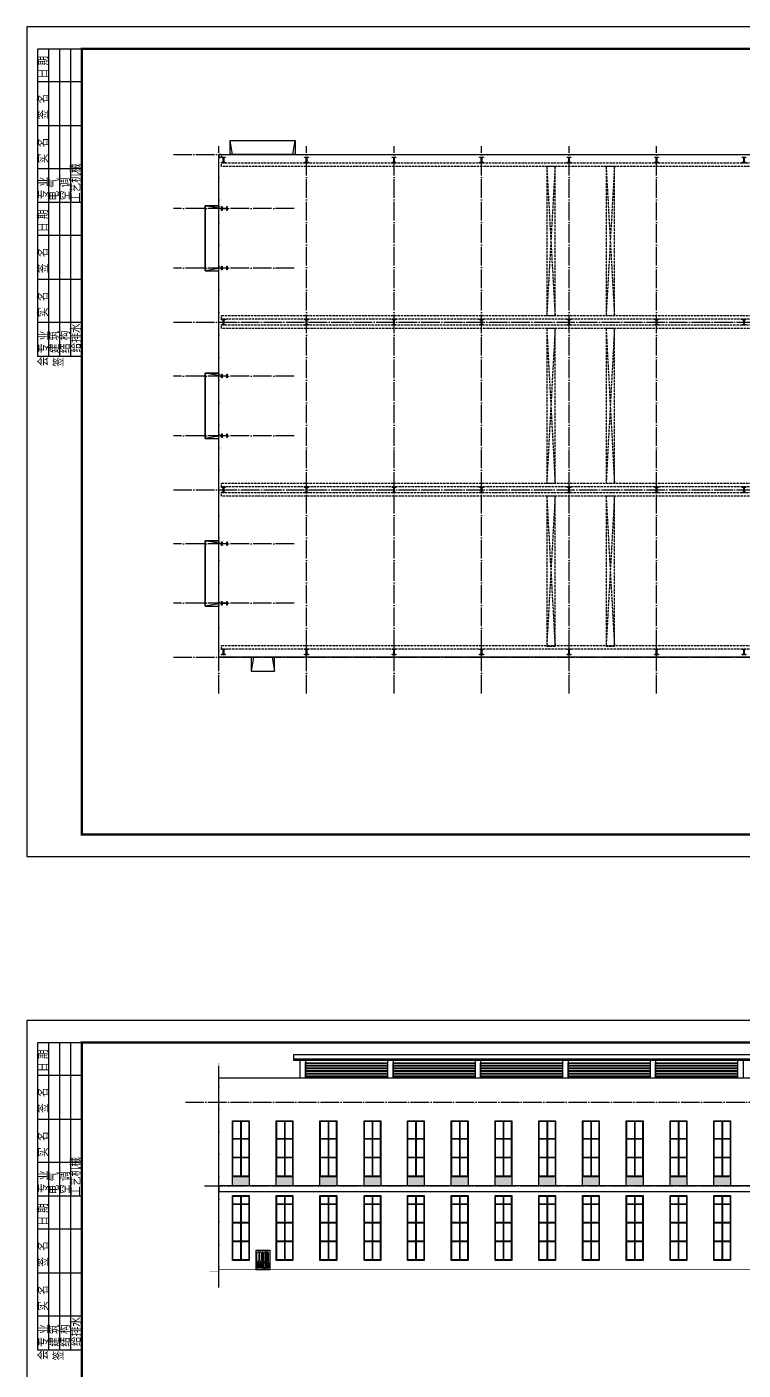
# Model space of a CAD drawing. Extents: x -446699 to 757189, y -606167 to -103070.
# Drawn here: x -235235 to -158300, y -330085 to -185820 of the extents above; entities that cross this region are included whole.
import ezdxf

# ---------------------------------------------------------------- set-up
doc = ezdxf.new("R2010")
doc.units = 0
doc.header["$LTSCALE"] = 1000
doc.header["$MEASUREMENT"] = 0
doc.linetypes.add('DASH', pattern=[0.35, 0.25, -0.1])
doc.linetypes.add('DOTE', pattern=[2.42, 2, -0.2, 0.02, -0.2])
for name, color, linetype in [('14', 14, 'Continuous'), ('DIM_IDEN', 3, 'Continuous'), ('DOTE', 1, 'Continuous'), ('E_WINDOW', 2, 'Continuous'), ('K+T', 252, 'Continuous'), ('PUB_TITLE', 4, 'Continuous'), ('STAIR', 2, 'Continuous')]:
    doc.layers.add(name, color=color, linetype=linetype)
doc.styles.add('HZTXT', font='romane.shx', dxfattribs={"width": 0.7, "bigfont": 'hztxt.shx'})

# ---------------------------------------------------------------- blocks, each defined once
blk = doc.blocks.new('A$C4D50352B')
h = blk.add_hatch(color=256)
h.dxf.hatch_style = 1
h.paths.add_polyline_path([(0, 600), (400, 600), (400, 550), (225, 550), (225, 50), (400, 50), (400, 0), (0, 0), (0, 50), (175, 50), (175, 550), (0, 550)])
blk.add_lwpolyline([(0, 600), (400, 600), (400, 550), (225, 550), (225, 50), (400, 50), (400, 0), (0, 0), (0, 50), (175, 50), (175, 550), (0, 550)], close=True)
blk = doc.blocks.new('sdbadbasdbsd')
for p in [(-214320, -203470), (-205400, -203470), (-196000, -203470), (-186600, -203470), (-177200, -203470), (-167800, -203470), (-158400, -203470), (-149000, -203470), (-139600, -203470), (-130200, -203470), (-121280, -203470), (-214320, -220890), (-205400, -220890), (-196000, -220890), (-186600, -220890), (-177200, -220890), (-167800, -220890), (-158400, -220890), (-149000, -220890), (-139600, -220890), (-130200, -220890), (-121280, -220890), (-214320, -238890), (-205400, -238890), (-196000, -238890), (-186600, -238890), (-177200, -238890), (-167800, -238890), (-158400, -238890), (-149000, -238890), (-139600, -238890), (-130200, -238890), (-121280, -238890), (-214320, -256310), (-205400, -256310), (-196000, -256310), (-186600, -256310), (-177200, -256310), (-167800, -256310), (-158400, -256310), (-149000, -256310), (-139600, -256310), (-130200, -256310), (-121280, -256310)]:
    blk.add_blockref('A$C4D50352B', p)
for p, rotation in [((-213720, -208590), 90), ((-120880, -208590), 90), ((-214320, -214590), 270), ((-121480, -214590), 270), ((-213720, -226590), 90), ((-120880, -226590), 90), ((-214320, -232590), 270), ((-121480, -232590), 270), ((-213720, -244590), 90), ((-120880, -244590), 90), ((-214320, -250590), 270), ((-121480, -250590), 270)]:
    blk.add_blockref('A$C4D50352B', p, dxfattribs=dict(rotation=rotation))
blk = doc.blocks.new('C1880')
at = {"color": 4}
for p, q in [((-211400, -338467), (-213100, -338467)), ((-211400, -338517), (-213100, -338517)), ((-212275, -337617), (-212275, -344467)), ((-212225, -337617), (-212225, -344467)), ((-211400, -340467), (-213100, -340467)), ((-211400, -340517), (-213100, -340517)), ((-211400, -342467), (-213100, -342467)), ((-211400, -342517), (-213100, -342517))]:
    blk.add_line(p, q, dxfattribs=at)
at = {"color": 2}
blk.add_lwpolyline([(-213150, -337567), (-211350, -337567), (-211350, -344517), (-213150, -344517)], close=True, dxfattribs=at)
at = {"color": 4}
blk.add_lwpolyline([(-213100, -337617), (-211400, -337617), (-211400, -344467), (-213100, -344467)], close=True, dxfattribs=at)
blk = doc.blocks.new('A$C393D5F54')
at = {"layer": '14', "color": 14}
for p, q in [((0, 446), (0, 14446)), ((0, 14446), (2000, 14446)), ((500, 446), (500, 14446)), ((1000, 446), (1000, 14446)), ((1500, 446), (1500, 14446)), ((2000, 446), (2000, 14446)), ((2000, 12946), (0, 12946)), ((2000, 10946), (0, 10946)), ((2000, 8990), (0, 8990)), ((2000, 7446), (0, 7446)), ((2000, 5946), (0, 5946)), ((2000, 3946), (0, 3946)), ((2000, 1990), (0, 1990)), ((2000, 446), (0, 446))]:
    blk.add_line(p, q, dxfattribs=at)
at = {"layer": '14', "color": 14, "style": 'HZTXT', "width": 0.85}
for s, p in [('日 期', (462, 13105)), ('签  名', (466, 11238)), ('实  名', (466, 9238)), ('工艺机械', (1953, 7471)), ('专 业', (472, 7598)), ('电 气', (957, 7540)), ('空 调', (1460, 7558)), ('日 期', (462, 6105)), ('签  名', (466, 4238)), ('实  名', (466, 2238)), ('专 业', (480, 598)), ('建 筑', (967, 592)), ('结 构', (1470, 597)), ('给排水', (1970, 629)), ('会', (470, -3)), ('签', (1174, -27))]:
    blk.add_text(s, height=450, rotation=90, dxfattribs=at).set_placement(p)
blk = doc.blocks.new('34TTEHH')
at = {"color": 4}
for p, q in [((-110783, -302570), (-110783, -308470)), ((-110733, -302570), (-110733, -308470)), ((-109908, -304470), (-111608, -304470)), ((-109908, -304520), (-111608, -304520)), ((-109908, -306470), (-111608, -306470)), ((-109908, -306520), (-111608, -306520))]:
    blk.add_line(p, q, dxfattribs=at)
at = {"color": 2}
blk.add_lwpolyline([(-111658, -302520), (-109858, -302520), (-109858, -308520), (-111658, -308520)], close=True, dxfattribs=at)
at = {"color": 4}
blk.add_lwpolyline([(-111608, -302570), (-109908, -302570), (-109908, -308470), (-111608, -308470)], close=True, dxfattribs=at)

msp = doc.modelspace()

# ---------------------------------------------------------------- hatches: boundary and pattern name
h = msp.add_hatch()
h.set_pattern_fill('ANSI32', color=8, scale=60, angle=135)
h.set_pattern_definition([(180, (-1478690.42, 975317.6), (0, -285.75), []), (180, (-1478785.67, 975412.86), (0, -285.75), [])])
h.paths.add_polyline_path([(-205299.8, -297095.8), (-196499.8, -297095.8), (-196499.8, -298645.8), (-205299.8, -298645.8)])
h = msp.add_hatch()
h.set_pattern_fill('ANSI32', color=8, scale=60, angle=135)
h.set_pattern_definition([(180, (-1469290.42, 975317.6), (0, -285.75), []), (180, (-1469385.67, 975412.86), (0, -285.75), [])])
h.paths.add_polyline_path([(-195899.8, -297095.8), (-187099.8, -297095.8), (-187099.8, -298645.8), (-195899.8, -298645.8)])
h = msp.add_hatch()
h.set_pattern_fill('ANSI32', color=8, scale=60, angle=135)
h.set_pattern_definition([(180, (-1459890.42, 975317.6), (0, -285.75), []), (180, (-1459985.67, 975412.86), (0, -285.75), [])])
h.paths.add_polyline_path([(-186499.8, -297095.8), (-177699.8, -297095.8), (-177699.8, -298645.8), (-186499.8, -298645.8)])
h = msp.add_hatch()
h.set_pattern_fill('ANSI32', color=8, scale=60, angle=135)
h.set_pattern_definition([(180, (-1450490.42, 975317.6), (0, -285.75), []), (180, (-1450585.67, 975412.86), (0, -285.75), [])])
h.paths.add_polyline_path([(-177099.8, -297095.8), (-168299.8, -297095.8), (-168299.8, -298645.8), (-177099.8, -298645.8)])
h = msp.add_hatch()
h.set_pattern_fill('ANSI32', color=8, scale=60, angle=135)
h.set_pattern_definition([(180, (-1441090.42, 975317.6), (0, -285.75), []), (180, (-1441185.67, 975412.86), (0, -285.75), [])])
h.paths.add_polyline_path([(-167699.8, -297095.8), (-158899.8, -297095.8), (-158899.8, -298645.8), (-167699.8, -298645.8)])
h = msp.add_hatch()
h.set_pattern_fill('离散材料', color=8, scale=100)
h.set_pattern_definition([(0, (432, 288), (264, 456), [24, -402, 18, -174, 36, -426]), (10, (318, 534), (161.3523, 570.6886), [42, -102, 54, -318, 30, -396]), (20, (258, 342), (266.9419, 441.9525), [48, -330, 42, -246, 30, -192]), (30, (432, 306), (-43.9385, 508.10374), [30, -198, 24, -294, 18, -390]), (40, (264, 438), (67.67183, 432.7407), [24, -264, 18, -168, 48, -306]), (50, (354, 222), (-160.49573, 471.467), [12, -222, 30, -366, 36, -186]), (60, (372, 264), (-198.94606, 447.4153), [30, -246, 12, -288, 24, -222]), (70, (306, 192), (-219.78454, 431.1737), [18, -114, 36, -192, 24, -264]), (80, (336, 546), (-417.1307, 329.4389), [42, -264, 18, -312, 36, -294]), (90, (372, 288), (-528, 222), [36, -186, 24, -366, 12, -372]), (100, (276, 474), (-495.9429, 290.2906), [42, -234, 36, -192, 42, -438]), (110, (234, 132), (-480.8807, 163.38228), [48, -156, 24, -318, 36, -348]), (120, (72, 204), (-573.2999, 56.98454), [30, -402, 36, -186, 42, -246]), (130, (204, 72), (-558.21553, 142.53216), [18, -132, 24, -258, 48, -336]), (140, (24, 552), (-441.1937, -68.41138), [36, -216, 42, -186, 24, -252]), (150, (522, 36), (-409.64994, -241.5345), [24, -168, 48, -372, 42, -342]), (160, (126, 372), (-475.80215, -324.8574), [36, -252, 30, -228, 24, -366]), (170, (162, 228), (-431.2881, -338.24633), [54, -198, 36, -270, 48, -264])])
h.paths.add_polyline_path([(-213149.8, -309295.8), (-211349.8, -309295.8), (-211349.8, -310295.8), (-213149.8, -310295.8)])
h.paths.add_polyline_path([(-208449.8, -309295.8), (-206649.8, -309295.8), (-206649.8, -310295.8), (-208449.8, -310295.8)])
h.paths.add_polyline_path([(-199019.8, -309295.8), (-197219.8, -309295.8), (-197219.8, -310295.8), (-199019.8, -310295.8)])
h.paths.add_polyline_path([(-203749.8, -309295.8), (-201949.8, -309295.8), (-201949.8, -310295.8), (-203749.8, -310295.8)])
h.paths.add_polyline_path([(-180249.8, -309295.8), (-178449.8, -309295.8), (-178449.8, -310295.8), (-180249.8, -310295.8)])
h.paths.add_polyline_path([(-184949.8, -309295.8), (-183149.8, -309295.8), (-183149.8, -310295.8), (-184949.8, -310295.8)])
h.paths.add_polyline_path([(-189649.8, -309295.8), (-187849.8, -309295.8), (-187849.8, -310295.8), (-189649.8, -310295.8)])
h.paths.add_polyline_path([(-194349.8, -309295.8), (-192549.8, -309295.8), (-192549.8, -310295.8), (-194349.8, -310295.8)])
h.paths.add_polyline_path([(-161449.8, -309295.8), (-159649.8, -309295.8), (-159649.8, -310295.8), (-161449.8, -310295.8)])
h.paths.add_polyline_path([(-166149.8, -309295.8), (-164349.8, -309295.8), (-164349.8, -310295.8), (-166149.8, -310295.8)])
h.paths.add_polyline_path([(-170849.8, -309295.8), (-169049.8, -309295.8), (-169049.8, -310295.8), (-170849.8, -310295.8)])
h.paths.add_polyline_path([(-175549.8, -309295.8), (-173749.8, -309295.8), (-173749.8, -310295.8), (-175549.8, -310295.8)])
h.paths.add_polyline_path([(-142649.8, -309295.8), (-140849.8, -309295.8), (-140849.8, -310295.8), (-142649.8, -310295.8)])
h.paths.add_polyline_path([(-147349.8, -309295.8), (-145549.8, -309295.8), (-145549.8, -310295.8), (-147349.8, -310295.8)])
h.paths.add_polyline_path([(-152049.8, -309295.8), (-150249.8, -309295.8), (-150249.8, -310295.8), (-152049.8, -310295.8)])
h.paths.add_polyline_path([(-156749.8, -309295.8), (-154949.8, -309295.8), (-154949.8, -310295.8), (-156749.8, -310295.8)])
h.paths.add_polyline_path([(-123849.8, -309295.8), (-122049.8, -309295.8), (-122049.8, -310295.8), (-123849.8, -310295.8)])
h.paths.add_polyline_path([(-128549.8, -309295.8), (-126749.8, -309295.8), (-126749.8, -310295.8), (-128549.8, -310295.8)])
h.paths.add_polyline_path([(-133249.8, -309295.8), (-131449.8, -309295.8), (-131449.8, -310295.8), (-133249.8, -310295.8)])
h.paths.add_polyline_path([(-137949.8, -309295.8), (-136149.8, -309295.8), (-136149.8, -310295.8), (-137949.8, -310295.8)])

# ---------------------------------------------------------------- linework, layer by layer
at = {"color": 8}
for p, q in [((-205899.8, -296835.8), (-205899.8, -298645.8)), ((-205299.8, -296835.8), (-205299.8, -298645.8)), ((-196499.8, -296835.8), (-196499.8, -298645.8)), ((-195899.8, -296835.8), (-195899.8, -298645.8)), ((-187099.8, -296835.8), (-187099.8, -298645.8)), ((-186499.8, -296835.8), (-186499.8, -298645.8)), ((-177699.8, -296835.8), (-177699.8, -298645.8)), ((-177099.8, -296835.8), (-177099.8, -298645.8)), ((-168299.8, -296835.8), (-168299.8, -298645.8)), ((-167699.8, -296835.8), (-167699.8, -298645.8)), ((-158899.8, -296835.8), (-158899.8, -298645.8)), ((-158299.8, -296835.8), (-158299.8, -298645.8))]:
    msp.add_line(p, q, dxfattribs=at)
for points in [[(-214599.8, -199526.4), (-120599.8, -199526.4), (-120599.8, -253526.4), (-214599.8, -253526.4)], [(-213149.8, -309295.8), (-211349.8, -309295.8), (-211349.8, -310295.8), (-213149.8, -310295.8)], [(-208449.8, -309295.8), (-206649.8, -309295.8), (-206649.8, -310295.8), (-208449.8, -310295.8)], [(-203749.8, -309295.8), (-201949.8, -309295.8), (-201949.8, -310295.8), (-203749.8, -310295.8)], [(-199019.8, -309295.8), (-197219.8, -309295.8), (-197219.8, -310295.8), (-199019.8, -310295.8)], [(-194349.8, -309295.8), (-192549.8, -309295.8), (-192549.8, -310295.8), (-194349.8, -310295.8)], [(-189649.8, -309295.8), (-187849.8, -309295.8), (-187849.8, -310295.8), (-189649.8, -310295.8)], [(-184949.8, -309295.8), (-183149.8, -309295.8), (-183149.8, -310295.8), (-184949.8, -310295.8)], [(-180249.8, -309295.8), (-178449.8, -309295.8), (-178449.8, -310295.8), (-180249.8, -310295.8)], [(-175549.8, -309295.8), (-173749.8, -309295.8), (-173749.8, -310295.8), (-175549.8, -310295.8)], [(-170849.8, -309295.8), (-169049.8, -309295.8), (-169049.8, -310295.8), (-170849.8, -310295.8)], [(-166149.8, -309295.8), (-164349.8, -309295.8), (-164349.8, -310295.8), (-166149.8, -310295.8)], [(-161449.8, -309295.8), (-159649.8, -309295.8), (-159649.8, -310295.8), (-161449.8, -310295.8)]]:
    msp.add_lwpolyline(points, close=True)
msp.add_lwpolyline([(-129549.8, -296195.8), (-129549.8, -296835.8), (-206549.8, -296835.8), (-206549.8, -296195.8), (-129549.8, -296195.8), (-129549.8, -296835.8), (-129549.8, -296685.8), (-206549.8, -296685.8)], dxfattribs=at)
for points in [[(-205299.8, -297095.8), (-196499.8, -297095.8), (-196499.8, -298645.8), (-205299.8, -298645.8)], [(-195899.8, -297095.8), (-187099.8, -297095.8), (-187099.8, -298645.8), (-195899.8, -298645.8)], [(-186499.8, -297095.8), (-177699.8, -297095.8), (-177699.8, -298645.8), (-186499.8, -298645.8)], [(-177099.8, -297095.8), (-168299.8, -297095.8), (-168299.8, -298645.8), (-177099.8, -298645.8)], [(-167699.8, -297095.8), (-158899.8, -297095.8), (-158899.8, -298645.8), (-167699.8, -298645.8)]]:
    msp.add_lwpolyline(points, close=True, dxfattribs=at)
at = {"color": 30}
msp.add_lwpolyline([(-214599.8, -319295.8), (-214599.8, -298695.8), (-120599.8, -298695.8), (-120599.8, -319295.8)], dxfattribs=at)
at = {"color": 4}
msp.add_lwpolyline([(-214599.8, -310295.8), (-214599.8, -310295.8), (-214599.8, -310895.8), (-120599.8, -310895.8), (-116599.8, -310895.8), (-116599.8, -310295.8)], close=True, dxfattribs=at)
at = {"const_width": 50}
msp.add_lwpolyline([(-214599.8, -319295.8), (-120599.8, -319295.8), (-120599.8, -319445.8), (-119599.8, -319445.8), (-120599.8, -319445.8), (-120599.8, -319295.8), (-214599.8, -319295.8), (-214599.8, -319445.8), (-215599.8, -319445.8)], dxfattribs=at)
at = {"layer": 'DIM_IDEN'}
for points in [[(-214293.8, -199666.4, 1), (-214625.8, -199666.4, 1)], [(-214552, -199528.4, 1), (-214552, -199528.4, 1)], [(-214552, -199528.4, 1), (-214552, -199528.4, 1)]]:
    msp.add_lwpolyline(points, format="xyb", close=True, dxfattribs=at)
at = {"layer": 'DOTE', "linetype": 'DOTE'}
for p, q in [((-214599.8, -257426.4), (-214599.8, -198626.4)), ((-205199.8, -257426.4), (-205199.8, -198626.4)), ((-195799.8, -257426.4), (-195799.8, -198626.4)), ((-186399.8, -257426.4), (-186399.8, -198626.4)), ((-176999.8, -257426.4), (-176999.8, -198626.4)), ((-167599.8, -257426.4), (-167599.8, -198626.4)), ((-219499.8, -199526.4), (-115699.8, -199526.4)), ((-206524.8, -205326.4), (-219499.8, -205326.4)), ((-206524.8, -211726.4), (-219499.8, -211726.4)), ((-219499.8, -217526.4), (-115699.8, -217526.4)), ((-206524.8, -223326.4), (-219499.8, -223326.4)), ((-206524.8, -229726.4), (-219499.8, -229726.4)), ((-219499.8, -235526.4), (-115699.8, -235526.4)), ((-206524.8, -241326.4), (-219499.8, -241326.4)), ((-206524.8, -247726.4), (-219499.8, -247726.4)), ((-219499.8, -253526.4), (-115699.8, -253526.4)), ((-214599.8, -321195.8), (-214599.8, -297118)), ((-218212.3, -301295.8), (-116647.9, -301295.8)), ((-216137.8, -310295.8), (-119061.8, -310295.8))]:
    msp.add_line(p, q, dxfattribs=at)
at = {"layer": 'E_WINDOW'}
for p, q in [((-210649.8, -317195.8), (-210649.8, -319295.8)), ((-210649.8, -317195.8), (-209149.8, -317195.8)), ((-210464.5, -317399.3), (-210328.1, -317347.2)), ((-210328.1, -317347.2), (-210328.1, -318405.3)), ((-210221.5, -317347.2), (-210085.1, -317399.3)), ((-210221.5, -318405.3), (-210221.5, -317347.2)), ((-209899.8, -319295.8), (-209899.8, -317195.8)), ((-209578.1, -317347.2), (-209714.5, -317399.3)), ((-209578.1, -318405.3), (-209578.1, -317347.2)), ((-209471.5, -317347.2), (-209471.5, -318405.3)), ((-209335.1, -317399.3), (-209471.5, -317347.2)), ((-209149.8, -317195.8), (-209149.8, -319295.8)), ((-210530.7, -317456.1), (-210464.5, -317399.3)), ((-210530.7, -318405.3), (-210530.7, -317456.1)), ((-210328.1, -318405.3), (-210530.7, -318405.3)), ((-210530.7, -318506.4), (-210328.1, -318506.4)), ((-210530.7, -319128.8), (-210530.7, -318506.4)), ((-210508, -318532.6), (-210530.7, -318506.4)), ((-210350.8, -318532.6), (-210508, -318532.6)), ((-210508, -318532.6), (-210508, -319102.6)), ((-210350.8, -318532.6), (-210328.1, -318506.4)), ((-210350.8, -319102.6), (-210350.8, -318532.6)), ((-210328.1, -318506.4), (-210328.1, -319128.8)), ((-210018.9, -318405.3), (-210221.5, -318405.3)), ((-210221.5, -318506.4), (-210018.9, -318506.4)), ((-210221.5, -319128.8), (-210221.5, -318506.4)), ((-210221.5, -318506.4), (-210198.8, -318532.6)), ((-210198.8, -318532.6), (-210198.8, -319102.6)), ((-210041.6, -318532.6), (-210198.8, -318532.6)), ((-210085.1, -317399.3), (-210018.9, -317456.1)), ((-210041.6, -318532.6), (-210018.9, -318506.4)), ((-210041.6, -319102.6), (-210041.6, -318532.6)), ((-210018.9, -317456.1), (-210018.9, -318405.3)), ((-210018.9, -318506.4), (-210018.9, -319128.8)), ((-209970.5, -318218), (-209968.8, -318211.4)), ((-209966.9, -318318), (-209970.5, -318218)), ((-209968.8, -318211.4), (-209964.4, -318206.6)), ((-209950.9, -318318), (-209966.9, -318318)), ((-209964.4, -318206.6), (-209958.6, -318204.8)), ((-209958.6, -318204.8), (-209952.8, -318206.6)), ((-209958.4, -318204.9), (-209958.4, -318204.8)), ((-209952.8, -318206.6), (-209948.5, -318211.4)), ((-209946.7, -318218), (-209950.9, -318318)), ((-209948.5, -318211.4), (-209946.7, -318218)), ((-209946.8, -318219.4), (-209946.3, -318218.8)), ((-209946.3, -318218.8), (-209946.7, -318218.3)), ((-209853.3, -318218.8), (-209852.9, -318218.3)), ((-209852.8, -318219.4), (-209853.3, -318218.8)), ((-209851.1, -318211.4), (-209852.9, -318218)), ((-209852.9, -318218), (-209848.7, -318318)), ((-209846.8, -318206.6), (-209851.1, -318211.4)), ((-209832.7, -318318), (-209848.7, -318318)), ((-209846.8, -318206.6), (-209841, -318204.8)), ((-209841.2, -318204.9), (-209841.2, -318204.8)), ((-209841, -318204.8), (-209835.2, -318206.6)), ((-209830.8, -318211.4), (-209835.2, -318206.6)), ((-209832.7, -318318), (-209829.1, -318218)), ((-209829.1, -318218), (-209830.8, -318211.4)), ((-209714.5, -317399.3), (-209780.7, -317456.1)), ((-209780.7, -317456.1), (-209780.7, -318405.3)), ((-209780.7, -318405.3), (-209578.1, -318405.3)), ((-209780.7, -318506.4), (-209780.7, -319128.8)), ((-209780.7, -318506.4), (-209758, -318532.6)), ((-209578.1, -318506.4), (-209780.7, -318506.4)), ((-209758, -319102.6), (-209758, -318532.6)), ((-209758, -318532.6), (-209600.8, -318532.6)), ((-209600.8, -318532.6), (-209578.1, -318506.4)), ((-209600.8, -318532.6), (-209600.8, -319102.6)), ((-209578.1, -319128.8), (-209578.1, -318506.4)), ((-209471.5, -318405.3), (-209268.9, -318405.3)), ((-209471.5, -318506.4), (-209471.5, -319128.8)), ((-209471.5, -318506.4), (-209448.8, -318532.6)), ((-209268.9, -318506.4), (-209471.5, -318506.4)), ((-209448.8, -318532.6), (-209291.6, -318532.6)), ((-209448.8, -319102.6), (-209448.8, -318532.6)), ((-209268.9, -317456.1), (-209335.1, -317399.3)), ((-209291.6, -318532.6), (-209268.9, -318506.4)), ((-209291.6, -318532.6), (-209291.6, -319102.6)), ((-209268.9, -318405.3), (-209268.9, -317456.1)), ((-209268.9, -319128.8), (-209268.9, -318506.4)), ((-209149.8, -319295.8), (-210649.8, -319295.8)), ((-210508, -319102.6), (-210530.7, -319128.8)), ((-210328.1, -319128.8), (-210530.7, -319128.8)), ((-210508, -319102.6), (-210350.8, -319102.6)), ((-210328.1, -319128.8), (-210350.8, -319102.6)), ((-210198.8, -319102.6), (-210221.5, -319128.8)), ((-210018.9, -319128.8), (-210221.5, -319128.8)), ((-210198.8, -319102.6), (-210041.6, -319102.6)), ((-210018.9, -319128.8), (-210041.6, -319102.6)), ((-209758, -319102.6), (-209780.7, -319128.8)), ((-209780.7, -319128.8), (-209578.1, -319128.8)), ((-209600.8, -319102.6), (-209758, -319102.6)), ((-209578.1, -319128.8), (-209600.8, -319102.6)), ((-209448.8, -319102.6), (-209471.5, -319128.8)), ((-209471.5, -319128.8), (-209268.9, -319128.8)), ((-209291.6, -319102.6), (-209448.8, -319102.6)), ((-209268.9, -319128.8), (-209291.6, -319102.6))]:
    msp.add_line(p, q, dxfattribs=at)
at = {"layer": 'K+T', "linetype": 'DASH'}
for points in [[(-214319.8, -200406.4), (-126799.8, -200406.4), (-126799.8, -200806.4), (-214319.8, -200806.4)], [(-214319.8, -216826.4), (-120879.8, -216826.4), (-120879.8, -217226.4), (-214319.8, -217226.4)], [(-214319.8, -217826.4), (-120879.8, -217826.4), (-120879.8, -218226.4), (-214319.8, -218226.4)], [(-214319.8, -234826.4), (-120879.8, -234826.4), (-120879.8, -235226.4), (-214319.8, -235226.4)], [(-214319.8, -235826.4), (-120879.8, -235826.4), (-120879.8, -236226.4), (-214319.8, -236226.4)], [(-214319.8, -252246.4), (-120879.8, -252246.4), (-120879.8, -252646.4), (-214319.8, -252646.4)]]:
    msp.add_lwpolyline(points, close=True, dxfattribs=at)
for points in [[(-179399.8, -200806.4), (-179399.8, -216826.4), (-178499.8, -216826.4), (-178499.8, -200806.4), (-179399.8, -200806.4), (-178499.8, -216826.4), (-178499.8, -200806.4), (-179399.8, -216826.4)], [(-173021.8, -200806.4), (-173021.8, -216826.4), (-172121.8, -216826.4), (-172121.8, -200806.4), (-173021.8, -200806.4), (-172121.8, -216826.4), (-172121.8, -200806.4), (-173021.8, -216826.4)], [(-179399.8, -218226.4), (-179399.8, -234826.4), (-178499.8, -234826.4), (-178499.8, -218226.4), (-179399.8, -218226.4), (-178499.8, -234826.4), (-178499.8, -218226.4), (-179399.8, -234826.4)], [(-173021.8, -218226.4), (-173021.8, -234826.4), (-172121.8, -234826.4), (-172121.8, -218226.4), (-173021.8, -218226.4), (-172121.8, -234826.4), (-172121.8, -218226.4), (-173021.8, -234826.4)], [(-179399.8, -236226.4), (-179399.8, -252326.4), (-178499.8, -252326.4), (-178499.8, -236226.4), (-179399.8, -236226.4), (-178499.8, -252326.4), (-178499.8, -236226.4), (-179399.8, -252326.4)], [(-173021.8, -236226.4), (-173021.8, -252326.4), (-172121.8, -252326.4), (-172121.8, -236226.4), (-173021.8, -236226.4), (-172121.8, -252326.4), (-172121.8, -236226.4), (-173021.8, -252326.4)]]:
    msp.add_lwpolyline(points, dxfattribs=at)
at = {"layer": 'PUB_TITLE'}
for points in [[(-235234.7, -274919.7), (-77584.7, -274919.7), (-77584.7, -185819.7), (-235234.7, -185819.7)], [(-235234.7, -381635.7), (-77584.7, -381635.7), (-77584.7, -292535.7), (-235234.7, -292535.7)]]:
    msp.add_lwpolyline(points, close=True, dxfattribs=at)
at = {"layer": 'PUB_TITLE', "color": 14}
for points in [[(-235234.7, -274919.7), (-77584.7, -274919.7), (-77584.7, -185819.7), (-235234.7, -185819.7)], [(-235234.7, -381635.7), (-77584.7, -381635.7), (-77584.7, -292535.7), (-235234.7, -292535.7)]]:
    msp.add_lwpolyline(points, close=True, dxfattribs=at)
at = {"layer": 'PUB_TITLE', "color": 14, "const_width": 236}
for points in [[(-229335.6, -272560), (-79084.7, -272560), (-79084.7, -188179.7), (-229335.6, -188179.7)], [(-229335.6, -379276), (-79084.7, -379276), (-79084.7, -294895.7), (-229335.6, -294895.7)]]:
    msp.add_lwpolyline(points, close=True, dxfattribs=at)
at = {"layer": 'STAIR'}
for points in [[(-212899.8, -199526.4), (-213399.8, -199526.4), (-213399.8, -198026.4), (-206899.8, -198026.4), (-206399.8, -198026.4), (-206399.8, -199526.4), (-213399.8, -199526.4), (-213149.8, -199526.4), (-213399.8, -198026.4), (-206399.8, -198026.4), (-206399.8, -199526.4), (-206649.8, -199526.4), (-206399.8, -198026.4)], [(-214599.8, -205526.4), (-214599.8, -205026.4), (-216099.8, -205026.4), (-216099.8, -211526.4), (-216099.8, -212026.4), (-214599.8, -212026.4), (-214599.8, -211526.4), (-214599.8, -211776.4), (-216099.8, -212026.4), (-216099.8, -205026.4), (-214599.8, -205026.4), (-214599.8, -205276.4), (-216099.8, -205026.4)], [(-214599.8, -223526.4), (-214599.8, -223026.4), (-216099.8, -223026.4), (-216099.8, -229526.4), (-216099.8, -230026.4), (-214599.8, -230026.4), (-214599.8, -229526.4), (-214599.8, -229776.4), (-216099.8, -230026.4), (-216099.8, -223026.4), (-214599.8, -223026.4), (-214599.8, -223276.4), (-216099.8, -223026.4)], [(-214599.8, -241526.4), (-214599.8, -241026.4), (-216099.8, -241026.4), (-216099.8, -247526.4), (-216099.8, -248026.4), (-214599.8, -248026.4), (-214599.8, -247526.4), (-214599.8, -247776.4), (-216099.8, -248026.4), (-216099.8, -241026.4), (-214599.8, -241026.4), (-214599.8, -241276.4), (-216099.8, -241026.4)], [(-210649.8, -253526.4), (-211149.8, -253526.4), (-211149.8, -255026.4), (-209149.8, -255026.4), (-208649.8, -255026.4), (-208649.8, -253526.4), (-211149.8, -253526.4), (-210899.8, -253526.4), (-211149.8, -255026.4), (-208649.8, -255026.4), (-208649.8, -253526.4), (-208899.8, -253526.4), (-208649.8, -255026.4)]]:
    msp.add_lwpolyline(points, dxfattribs=at)

# ---------------------------------------------------------------- block references
for name, p in [('sdbadbasdbsd', (0, 3064)), ('34TTEHH', (-101491.4, -775.3)), ('34TTEHH', (-96791.4, -775.3)), ('34TTEHH', (-92091.4, -775.3)), ('34TTEHH', (-87361.4, -775.3)), ('34TTEHH', (-82691.4, -775.3)), ('34TTEHH', (-77991.4, -775.3)), ('34TTEHH', (-73291.4, -775.3)), ('34TTEHH', (-68591.4, -775.3)), ('34TTEHH', (-63891.4, -775.3)), ('34TTEHH', (-59191.4, -775.3)), ('34TTEHH', (-54491.4, -775.3)), ('34TTEHH', (-49791.4, -775.3)), ('C1880', (0, 26221.4)), ('C1880', (4700, 26221.4)), ('C1880', (9400, 26221.4)), ('C1880', (14130, 26221.4)), ('C1880', (18800, 26221.4)), ('C1880', (23500, 26221.4)), ('C1880', (28200, 26221.4)), ('C1880', (32900, 26221.4)), ('C1880', (37600, 26221.4)), ('C1880', (42300, 26221.4)), ('C1880', (47000, 26221.4)), ('C1880', (51700, 26221.4))]:
    msp.add_blockref(name, p)
at = {"layer": '14', "color": 6, "xscale": 2.359666194733357, "yscale": 2.359666194733357, "zscale": 2.359666194733357}
for p in [(-234054.9, -222266.4), (-234054.9, -328982.5)]:
    msp.add_blockref('A$C393D5F54', p, dxfattribs=at)

doc.saveas('drawing.dxf')
